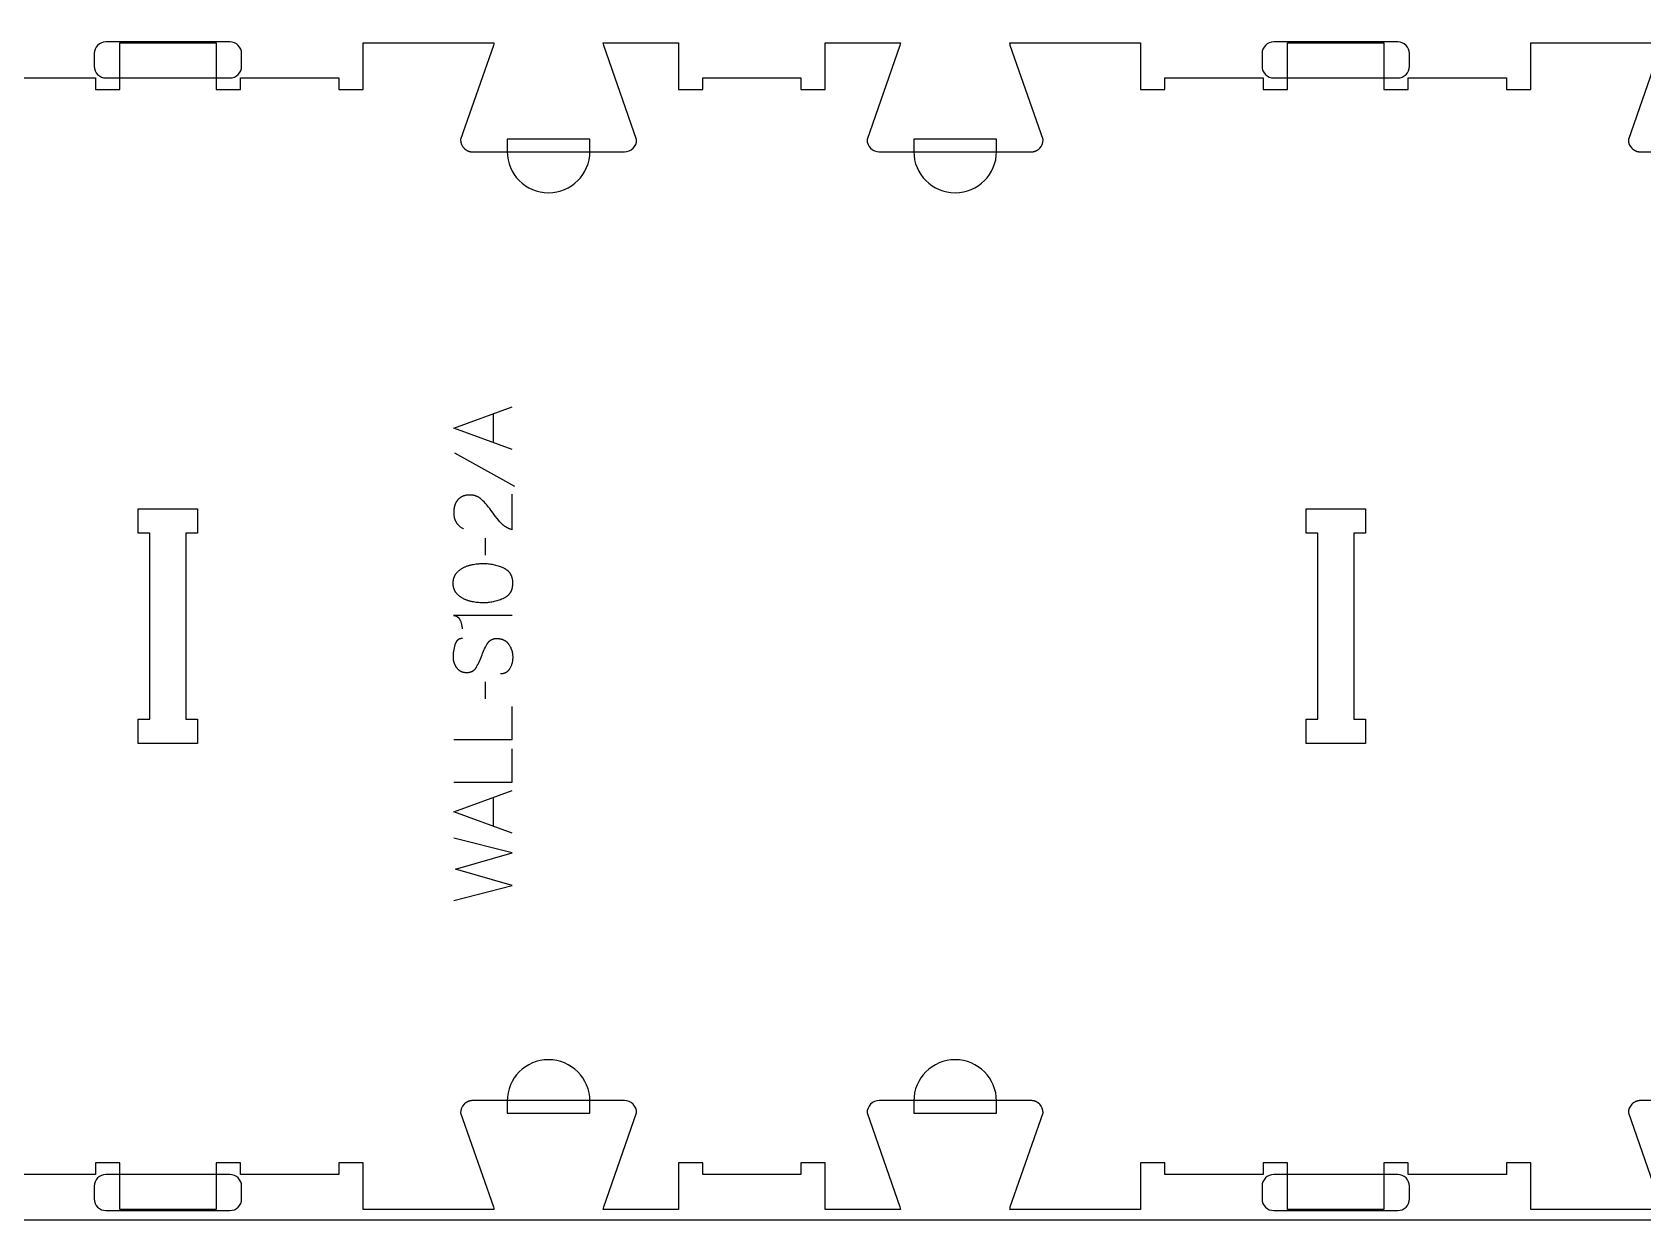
# Model space of a CAD drawing. Extents: x -17068 to -13885, y -10461 to -4867.
# Drawn here: x -15542 to -14715, y -6791 to -6181 of the extents above; entities that cross this region are included whole.
import ezdxf

# ---------------------------------------------------------------- set-up
doc = ezdxf.new("R2010")
doc.units = 0
for name, color, linetype in [('0_SHEET_SPRUCEPLY_2440X122', 1, 'CONTINUOUS'), ('1_ANYTOOL_1MMDEEP_LABELS_S', 2, 'CONTINUOUS'), ('3_ANYTOOL_CUTTHROUGH_INSID', 4, 'CONTINUOUS'), ('4_ANYTOOL_CUTTHROUGH_OUTSI', 5, 'CONTINUOUS'), ('5_ANYTOOL_HALF_MILL_9MM_IN', 3, 'CONTINUOUS')]:
    doc.layers.add(name, color=color, linetype=linetype)

msp = doc.modelspace()

# ---------------------------------------------------------------- linework, layer by layer
at = {"layer": '0_SHEET_SPRUCEPLY_2440X122'}
msp.add_lwpolyline([(-16696.52, -5571.21), (-16696.52, -6791.21), (-14256.52, -6791.21), (-14256.52, -5571.21)], close=True, dxfattribs=at)
at = {"layer": '1_ANYTOOL_1MMDEEP_LABELS_S'}
for points in [[(-15295.92, -6395.37), (-15325.92, -6384.48), (-15295.92, -6373.42)], [(-15305.48, -6391.9), (-15305.48, -6376.98)], [(-15325.45, -6397.08), (-15294.68, -6414.27)], [(-15295.96, -6418.3), (-15296.01, -6436.6), (-15296.46, -6436.45), (-15296.69, -6436.37), (-15296.91, -6436.29), (-15297.13, -6436.2), (-15297.34, -6436.11), (-15297.56, -6436.02), (-15297.77, -6435.92), (-15297.98, -6435.82), (-15298.19, -6435.72), (-15298.4, -6435.61), (-15298.6, -6435.5), (-15298.8, -6435.39), (-15299, -6435.27), (-15299.19, -6435.15), (-15299.39, -6435.03), (-15299.58, -6434.9), (-15299.77, -6434.77), (-15299.95, -6434.63), (-15300.14, -6434.49), (-15300.32, -6434.35), (-15300.5, -6434.2), (-15300.67, -6434.05), (-15300.85, -6433.9), (-15301.02, -6433.74), (-15301.19, -6433.58), (-15301.36, -6433.42), (-15301.52, -6433.25), (-15301.68, -6433.08), (-15301.84, -6432.91), (-15302.16, -6432.55), (-15303.37, -6431.07), (-15304.56, -6429.58), (-15305.72, -6428.07), (-15306.85, -6426.55), (-15307.41, -6425.79), (-15307.98, -6425.06), (-15308.56, -6424.35), (-15309.14, -6423.66), (-15309.73, -6422.99), (-15310.34, -6422.35), (-15310.95, -6421.72), (-15311.56, -6421.12), (-15311.72, -6420.98), (-15311.88, -6420.84), (-15312.04, -6420.7), (-15312.2, -6420.57), (-15312.37, -6420.45), (-15312.54, -6420.32), (-15312.71, -6420.21), (-15312.88, -6420.09), (-15313.05, -6419.98), (-15313.23, -6419.88), (-15313.41, -6419.78), (-15313.59, -6419.69), (-15313.77, -6419.6), (-15313.96, -6419.51), (-15314.15, -6419.43), (-15314.34, -6419.36), (-15314.53, -6419.29), (-15314.73, -6419.22), (-15314.92, -6419.16), (-15315.12, -6419.1), (-15315.32, -6419.05), (-15315.53, -6419), (-15315.73, -6418.95), (-15315.94, -6418.91), (-15316.15, -6418.88), (-15316.37, -6418.85), (-15316.58, -6418.82), (-15316.8, -6418.8), (-15317.02, -6418.79), (-15317.24, -6418.78), (-15317.46, -6418.77), (-15317.69, -6418.77), (-15317.94, -6418.77), (-15318.19, -6418.78), (-15318.43, -6418.79), (-15318.67, -6418.81), (-15318.9, -6418.83), (-15319.13, -6418.86), (-15319.36, -6418.89), (-15319.58, -6418.93), (-15319.8, -6418.97), (-15320.02, -6419.01), (-15320.23, -6419.07), (-15320.44, -6419.12), (-15320.65, -6419.18), (-15320.85, -6419.25), (-15321.04, -6419.32), (-15321.24, -6419.4), (-15321.43, -6419.48), (-15321.61, -6419.57), (-15321.8, -6419.66), (-15321.97, -6419.75), (-15322.15, -6419.86), (-15322.32, -6419.96), (-15322.49, -6420.07), (-15322.65, -6420.19), (-15322.81, -6420.31), (-15322.96, -6420.44), (-15323.12, -6420.57), (-15323.26, -6420.7), (-15323.41, -6420.84), (-15323.55, -6420.99), (-15323.69, -6421.14), (-15323.82, -6421.3), (-15323.95, -6421.46), (-15324.07, -6421.62), (-15324.2, -6421.78), (-15324.31, -6421.95), (-15324.42, -6422.12), (-15324.53, -6422.29), (-15324.64, -6422.47), (-15324.74, -6422.64), (-15324.83, -6422.82), (-15324.93, -6423.01), (-15325.02, -6423.19), (-15325.1, -6423.38), (-15325.18, -6423.57), (-15325.26, -6423.76), (-15325.33, -6423.96), (-15325.39, -6424.16), (-15325.46, -6424.36), (-15325.52, -6424.56), (-15325.57, -6424.77), (-15325.62, -6424.98), (-15325.67, -6425.19), (-15325.71, -6425.4), (-15325.75, -6425.62), (-15325.79, -6425.84), (-15325.82, -6426.06), (-15325.85, -6426.28), (-15325.87, -6426.51), (-15325.89, -6426.74), (-15325.9, -6426.97), (-15325.91, -6427.2), (-15325.92, -6427.68), (-15325.91, -6428.05), (-15325.9, -6428.41), (-15325.87, -6428.76), (-15325.84, -6429.11), (-15325.8, -6429.45), (-15325.74, -6429.78), (-15325.68, -6430.11), (-15325.6, -6430.43), (-15325.52, -6430.74), (-15325.47, -6430.9), (-15325.42, -6431.05), (-15325.37, -6431.2), (-15325.32, -6431.35), (-15325.26, -6431.5), (-15325.2, -6431.65), (-15325.14, -6431.79), (-15325.08, -6431.94), (-15325.01, -6432.08), (-15324.94, -6432.22), (-15324.87, -6432.35), (-15324.8, -6432.49), (-15324.72, -6432.63), (-15324.64, -6432.76), (-15324.56, -6432.89), (-15324.48, -6433.02), (-15324.39, -6433.15), (-15324.31, -6433.28), (-15324.22, -6433.4), (-15324.12, -6433.53), (-15324.03, -6433.65), (-15323.93, -6433.77), (-15323.83, -6433.89), (-15323.72, -6434), (-15323.62, -6434.12), (-15323.51, -6434.23), (-15323.4, -6434.35), (-15323.29, -6434.46), (-15323.17, -6434.57), (-15323.05, -6434.67), (-15322.93, -6434.78), (-15322.81, -6434.88), (-15322.55, -6435.09), (-15322.29, -6435.28), (-15322.02, -6435.47), (-15321.73, -6435.66), (-15321.44, -6435.83), (-15321.13, -6436), (-15320.82, -6436.17)], [(-15309.81, -6440.88), (-15309.72, -6449.67)], [(-15295.92, -6480.61), (-15325.96, -6480.61), (-15325.81, -6480.63), (-15325.66, -6480.66), (-15325.52, -6480.68), (-15325.38, -6480.72), (-15325.24, -6480.75), (-15325.1, -6480.79), (-15324.96, -6480.84), (-15324.83, -6480.89), (-15324.71, -6480.94), (-15324.58, -6480.99), (-15324.52, -6481.02), (-15324.46, -6481.05), (-15324.4, -6481.09), (-15324.34, -6481.12), (-15324.28, -6481.15), (-15324.22, -6481.19), (-15324.16, -6481.22), (-15324.11, -6481.26), (-15324.05, -6481.3), (-15324, -6481.33), (-15323.94, -6481.37), (-15323.89, -6481.41), (-15323.84, -6481.45), (-15323.78, -6481.5), (-15323.73, -6481.54), (-15323.68, -6481.58), (-15323.63, -6481.63), (-15323.58, -6481.68), (-15323.53, -6481.72), (-15323.49, -6481.77), (-15323.44, -6481.82), (-15323.39, -6481.87), (-15323.3, -6481.97), (-15323.21, -6482.08), (-15323.13, -6482.19), (-15323.05, -6482.31), (-15322.97, -6482.43), (-15322.89, -6482.55), (-15322.82, -6482.68), (-15322.75, -6482.81), (-15322.68, -6482.94), (-15322.62, -6483.08), (-15322.56, -6483.22), (-15322.44, -6483.51), (-15322.33, -6483.8), (-15322.23, -6484.08), (-15322.13, -6484.37), (-15322.05, -6484.65), (-15321.97, -6484.92), (-15321.9, -6485.2), (-15321.83, -6485.47), (-15321.78, -6485.75), (-15321.73, -6486.02), (-15321.69, -6486.28), (-15321.65, -6486.55), (-15321.63, -6486.82), (-15321.61, -6487.08), (-15321.59, -6487.34), (-15321.59, -6487.6)], [(-15321.33, -6492.48), (-15321.52, -6492.48), (-15321.61, -6492.49), (-15321.71, -6492.49), (-15321.8, -6492.5), (-15321.89, -6492.51), (-15321.97, -6492.52), (-15322.06, -6492.53), (-15322.15, -6492.55), (-15322.23, -6492.56), (-15322.32, -6492.58), (-15322.4, -6492.6), (-15322.48, -6492.62), (-15322.56, -6492.64), (-15322.65, -6492.66), (-15322.72, -6492.69), (-15322.8, -6492.71), (-15322.88, -6492.74), (-15322.96, -6492.77), (-15323.03, -6492.8), (-15323.1, -6492.83), (-15323.18, -6492.87), (-15323.25, -6492.9), (-15323.32, -6492.94), (-15323.39, -6492.98), (-15323.46, -6493.02), (-15323.53, -6493.06), (-15323.59, -6493.11), (-15323.66, -6493.15), (-15323.73, -6493.2), (-15323.79, -6493.25), (-15323.85, -6493.3), (-15323.91, -6493.35), (-15323.97, -6493.41), (-15324.03, -6493.46), (-15324.09, -6493.52), (-15324.15, -6493.58), (-15324.21, -6493.64), (-15324.26, -6493.7), (-15324.32, -6493.76), (-15324.37, -6493.83), (-15324.42, -6493.89), (-15324.47, -6493.96), (-15324.53, -6494.03), (-15324.57, -6494.1), (-15324.62, -6494.18), (-15324.67, -6494.25), (-15324.72, -6494.33), (-15324.76, -6494.4), (-15324.81, -6494.48), (-15324.85, -6494.56), (-15324.89, -6494.65), (-15324.97, -6494.82), (-15325.05, -6494.99), (-15325.12, -6495.17), (-15325.19, -6495.36), (-15325.26, -6495.56), (-15325.32, -6495.76), (-15325.54, -6496.57), (-15325.73, -6497.37), (-15325.89, -6498.16), (-15326.03, -6498.93), (-15326.08, -6499.31), (-15326.13, -6499.68), (-15326.17, -6500.06), (-15326.2, -6500.42), (-15326.23, -6500.79), (-15326.25, -6501.15), (-15326.26, -6501.51), (-15326.26, -6501.87), (-15326.26, -6502.06), (-15326.26, -6502.26), (-15326.25, -6502.45), (-15326.23, -6502.64), (-15326.22, -6502.83), (-15326.2, -6503.02), (-15326.18, -6503.21), (-15326.15, -6503.39), (-15326.12, -6503.58), (-15326.08, -6503.76), (-15326.05, -6503.94), (-15326.01, -6504.12), (-15325.96, -6504.3), (-15325.91, -6504.48), (-15325.86, -6504.66), (-15325.81, -6504.83), (-15325.75, -6505.01), (-15325.69, -6505.18), (-15325.62, -6505.36), (-15325.55, -6505.53), (-15325.48, -6505.7), (-15325.4, -6505.87), (-15325.32, -6506.03), (-15325.24, -6506.2), (-15325.15, -6506.36), (-15325.06, -6506.53), (-15324.97, -6506.69), (-15324.87, -6506.85), (-15324.77, -6507.01), (-15324.66, -6507.17), (-15324.55, -6507.33), (-15324.44, -6507.48), (-15324.33, -6507.63), (-15324.21, -6507.78), (-15324.09, -6507.93), (-15323.96, -6508.06), (-15323.83, -6508.2), (-15323.7, -6508.33), (-15323.57, -6508.45), (-15323.43, -6508.57), (-15323.29, -6508.68), (-15323.15, -6508.79), (-15323, -6508.9), (-15322.86, -6509), (-15322.7, -6509.09), (-15322.55, -6509.18), (-15322.39, -6509.27), (-15322.23, -6509.35), (-15322.06, -6509.42), (-15321.9, -6509.49), (-15321.73, -6509.56), (-15321.55, -6509.62), (-15321.38, -6509.67), (-15321.2, -6509.72), (-15321.01, -6509.77), (-15320.83, -6509.81), (-15320.64, -6509.85), (-15320.45, -6509.88), (-15320.25, -6509.91), (-15320.06, -6509.93), (-15319.86, -6509.95), (-15319.65, -6509.96), (-15319.44, -6509.96), (-15319.23, -6509.97), (-15319.02, -6509.96), (-15318.81, -6509.96), (-15318.6, -6509.94), (-15318.4, -6509.92), (-15318.2, -6509.9), (-15318, -6509.87), (-15317.81, -6509.83), (-15317.62, -6509.79), (-15317.43, -6509.74), (-15317.25, -6509.69), (-15317.07, -6509.63), (-15316.9, -6509.57), (-15316.81, -6509.54), (-15316.72, -6509.5), (-15316.64, -6509.46), (-15316.56, -6509.43), (-15316.48, -6509.39), (-15316.39, -6509.35), (-15316.31, -6509.3), (-15316.23, -6509.26), (-15316.16, -6509.22), (-15316.08, -6509.17), (-15316, -6509.12), (-15315.93, -6509.07), (-15315.85, -6509.02), (-15315.78, -6508.97), (-15315.7, -6508.92), (-15315.63, -6508.86), (-15315.56, -6508.81), (-15315.49, -6508.75), (-15315.42, -6508.69), (-15315.35, -6508.63), (-15315.28, -6508.57), (-15315.22, -6508.51), (-15315.15, -6508.44), (-15315.09, -6508.38), (-15314.96, -6508.24), (-15314.84, -6508.1), (-15314.72, -6507.95), (-15314.6, -6507.8), (-15314.49, -6507.64), (-15314.38, -6507.48), (-15314.28, -6507.31), (-15314.18, -6507.14), (-15313.79, -6506.42), (-15313.41, -6505.69), (-15313.04, -6504.94), (-15312.68, -6504.18), (-15312.34, -6503.4), (-15312, -6502.61), (-15311.68, -6501.79), (-15311.37, -6500.97), (-15311.06, -6500.14), (-15310.73, -6499.34), (-15310.38, -6498.55), (-15310.03, -6497.78), (-15309.65, -6497.04), (-15309.26, -6496.31), (-15308.85, -6495.61), (-15308.43, -6494.92), (-15308.32, -6494.76), (-15308.21, -6494.6), (-15308.09, -6494.44), (-15308.03, -6494.37), (-15307.97, -6494.3), (-15307.91, -6494.22), (-15307.85, -6494.15), (-15307.79, -6494.08), (-15307.72, -6494.02), (-15307.65, -6493.95), (-15307.59, -6493.89), (-15307.52, -6493.82), (-15307.45, -6493.76), (-15307.38, -6493.7), (-15307.31, -6493.64), (-15307.24, -6493.59), (-15307.17, -6493.53), (-15307.09, -6493.48), (-15307.02, -6493.42), (-15306.94, -6493.37), (-15306.87, -6493.32), (-15306.79, -6493.27), (-15306.71, -6493.23), (-15306.63, -6493.18), (-15306.55, -6493.14), (-15306.47, -6493.09), (-15306.38, -6493.05), (-15306.3, -6493.01), (-15306.22, -6492.97), (-15306.13, -6492.94), (-15306.04, -6492.9), (-15305.96, -6492.87), (-15305.87, -6492.84), (-15305.78, -6492.81), (-15305.69, -6492.78), (-15305.6, -6492.75), (-15305.5, -6492.72), (-15305.32, -6492.67), (-15305.12, -6492.63), (-15304.93, -6492.59), (-15304.73, -6492.56), (-15304.53, -6492.54), (-15304.32, -6492.52), (-15304.11, -6492.5), (-15303.89, -6492.5), (-15303.67, -6492.49), (-15303.45, -6492.5), (-15303.22, -6492.51), (-15302.99, -6492.52), (-15302.76, -6492.55), (-15302.53, -6492.57), (-15302.31, -6492.6), (-15302.09, -6492.64), (-15301.87, -6492.68), (-15301.66, -6492.73), (-15301.45, -6492.78), (-15301.25, -6492.83), (-15301.04, -6492.9), (-15300.85, -6492.96), (-15300.65, -6493.03), (-15300.46, -6493.11), (-15300.28, -6493.19), (-15300.09, -6493.28), (-15299.91, -6493.37), (-15299.74, -6493.47), (-15299.57, -6493.57), (-15299.4, -6493.68), (-15299.24, -6493.79), (-15299.08, -6493.9), (-15298.92, -6494.03), (-15298.77, -6494.15), (-15298.62, -6494.28), (-15298.47, -6494.42), (-15298.33, -6494.56), (-15298.19, -6494.71), (-15298.06, -6494.86), (-15297.93, -6495.02), (-15297.8, -6495.18), (-15297.68, -6495.35), (-15297.56, -6495.52), (-15297.44, -6495.7), (-15297.22, -6496.06), (-15297.01, -6496.42), (-15296.82, -6496.79), (-15296.64, -6497.16), (-15296.48, -6497.53), (-15296.33, -6497.91), (-15296.25, -6498.1), (-15296.19, -6498.29), (-15296.12, -6498.49), (-15296.06, -6498.68), (-15296.01, -6498.87), (-15295.95, -6499.07), (-15295.91, -6499.26), (-15295.86, -6499.46), (-15295.82, -6499.66), (-15295.78, -6499.86), (-15295.74, -6500.06), (-15295.71, -6500.26), (-15295.68, -6500.46), (-15295.66, -6500.66), (-15295.62, -6501.07), (-15295.59, -6501.48), (-15295.58, -6501.89), (-15295.58, -6502.3), (-15295.59, -6502.71), (-15295.62, -6503.11), (-15295.66, -6503.51), (-15295.71, -6503.91), (-15295.77, -6504.3), (-15295.85, -6504.68), (-15295.94, -6505.07), (-15296.04, -6505.44), (-15296.16, -6505.81), (-15296.29, -6506.18), (-15296.43, -6506.55), (-15296.58, -6506.9), (-15296.75, -6507.26), (-15296.93, -6507.61), (-15297.12, -6507.95), (-15297.22, -6508.12), (-15297.32, -6508.28), (-15297.43, -6508.44), (-15297.54, -6508.6), (-15297.65, -6508.74), (-15297.77, -6508.88), (-15297.89, -6509.02), (-15298.01, -6509.15), (-15298.13, -6509.28), (-15298.26, -6509.4), (-15298.39, -6509.51), (-15298.52, -6509.62), (-15298.59, -6509.68), (-15298.66, -6509.73), (-15298.72, -6509.78), (-15298.79, -6509.83), (-15298.86, -6509.88), (-15298.94, -6509.92), (-15299.01, -6509.97), (-15299.08, -6510.01), (-15299.15, -6510.05), (-15299.23, -6510.09), (-15299.3, -6510.13), (-15299.38, -6510.17), (-15299.45, -6510.21), (-15299.53, -6510.24), (-15299.61, -6510.28), (-15299.69, -6510.31), (-15299.77, -6510.34), (-15299.85, -6510.37), (-15299.93, -6510.4), (-15300.01, -6510.43), (-15300.17, -6510.48), (-15300.34, -6510.52), (-15300.51, -6510.56), (-15300.69, -6510.6), (-15300.86, -6510.63), (-15301.04, -6510.65), (-15301.23, -6510.67), (-15301.41, -6510.68), (-15301.6, -6510.69), (-15301.79, -6510.7)], [(-15309.81, -6514.72), (-15309.72, -6523.51)], [(-15325.92, -6544.47), (-15295.92, -6544.47), (-15295.92, -6527.37)], [(-15325.92, -6566.28), (-15295.92, -6566.28), (-15295.92, -6549.18)], [(-15295.92, -6592.51), (-15325.92, -6581.62), (-15295.92, -6570.57)], [(-15305.48, -6589.04), (-15305.48, -6574.12)], [(-15325.92, -6627.22), (-15295.92, -6619.51), (-15325.02, -6611.07), (-15295.92, -6602.58), (-15325.92, -6595.08)]]:
    msp.add_lwpolyline(points, dxfattribs=at)
msp.add_lwpolyline([(-15326.18, -6464.11), (-15326.17, -6463.74), (-15326.15, -6463.38), (-15326.14, -6463.2), (-15326.12, -6463.02), (-15326.1, -6462.85), (-15326.08, -6462.67), (-15326.06, -6462.5), (-15326.03, -6462.34), (-15326, -6462.17), (-15325.96, -6462), (-15325.93, -6461.84), (-15325.89, -6461.68), (-15325.84, -6461.52), (-15325.8, -6461.37), (-15325.75, -6461.21), (-15325.7, -6461.06), (-15325.64, -6460.91), (-15325.58, -6460.76), (-15325.52, -6460.62), (-15325.46, -6460.47), (-15325.39, -6460.33), (-15325.32, -6460.19), (-15325.25, -6460.05), (-15325.17, -6459.91), (-15325.09, -6459.78), (-15325.01, -6459.65), (-15324.93, -6459.52), (-15324.84, -6459.39), (-15324.75, -6459.26), (-15324.66, -6459.14), (-15324.46, -6458.9), (-15324.26, -6458.66), (-15324.06, -6458.43), (-15323.84, -6458.2), (-15323.63, -6457.99), (-15323.4, -6457.77), (-15323.17, -6457.57), (-15322.93, -6457.37), (-15322.69, -6457.18), (-15322.44, -6456.99), (-15322.18, -6456.81), (-15321.92, -6456.64), (-15321.65, -6456.47), (-15321.37, -6456.31), (-15321.09, -6456.16), (-15320.8, -6456.01), (-15320.5, -6455.87), (-15320.21, -6455.73), (-15319.91, -6455.6), (-15319.61, -6455.48), (-15319.3, -6455.36), (-15318.99, -6455.24), (-15318.68, -6455.13), (-15318.36, -6455.03), (-15318.04, -6454.93), (-15317.72, -6454.84), (-15317.39, -6454.75), (-15317.07, -6454.67), (-15316.73, -6454.6), (-15316.4, -6454.53), (-15315.72, -6454.4), (-15315.04, -6454.3), (-15314.37, -6454.21), (-15313.7, -6454.13), (-15313.05, -6454.07), (-15312.41, -6454.02), (-15311.77, -6453.98), (-15311.15, -6453.96), (-15310.53, -6453.95), (-15309.92, -6453.96), (-15309.3, -6453.99), (-15308.68, -6454.03), (-15308.07, -6454.09), (-15307.45, -6454.16), (-15306.83, -6454.25), (-15306.21, -6454.36), (-15305.59, -6454.48), (-15304.98, -6454.62), (-15304.36, -6454.78), (-15303.74, -6454.96), (-15303.12, -6455.15), (-15302.5, -6455.35), (-15301.88, -6455.58), (-15301.26, -6455.82), (-15300.63, -6456.07), (-15300.33, -6456.21), (-15300.03, -6456.35), (-15299.75, -6456.51), (-15299.61, -6456.58), (-15299.47, -6456.66), (-15299.33, -6456.75), (-15299.2, -6456.83), (-15299.07, -6456.92), (-15298.94, -6457), (-15298.82, -6457.09), (-15298.7, -6457.18), (-15298.58, -6457.28), (-15298.46, -6457.37), (-15298.34, -6457.47), (-15298.23, -6457.57), (-15298.12, -6457.67), (-15298.01, -6457.77), (-15297.91, -6457.87), (-15297.8, -6457.98), (-15297.7, -6458.09), (-15297.6, -6458.2), (-15297.51, -6458.31), (-15297.42, -6458.42), (-15297.32, -6458.54), (-15297.24, -6458.66), (-15297.15, -6458.78), (-15297.07, -6458.9), (-15296.98, -6459.02), (-15296.91, -6459.14), (-15296.83, -6459.27), (-15296.75, -6459.4), (-15296.68, -6459.53), (-15296.61, -6459.66), (-15296.55, -6459.79), (-15296.48, -6459.93), (-15296.42, -6460.07), (-15296.36, -6460.21), (-15296.3, -6460.35), (-15296.25, -6460.49), (-15296.2, -6460.64), (-15296.15, -6460.78), (-15296.1, -6460.93), (-15296.06, -6461.08), (-15296.01, -6461.24), (-15295.97, -6461.39), (-15295.9, -6461.7), (-15295.84, -6462.03), (-15295.78, -6462.35), (-15295.74, -6462.69), (-15295.71, -6463.03), (-15295.68, -6463.39), (-15295.67, -6463.74), (-15295.66, -6464.11), (-15295.67, -6464.47), (-15295.68, -6464.83), (-15295.71, -6465.18), (-15295.74, -6465.52), (-15295.79, -6465.85), (-15295.84, -6466.18), (-15295.9, -6466.5), (-15295.94, -6466.66), (-15295.98, -6466.81), (-15296.02, -6466.96), (-15296.06, -6467.11), (-15296.1, -6467.26), (-15296.15, -6467.41), (-15296.2, -6467.56), (-15296.26, -6467.7), (-15296.31, -6467.84), (-15296.37, -6467.98), (-15296.43, -6468.12), (-15296.49, -6468.26), (-15296.56, -6468.39), (-15296.62, -6468.53), (-15296.69, -6468.66), (-15296.76, -6468.79), (-15296.84, -6468.91), (-15296.92, -6469.04), (-15297, -6469.16), (-15297.08, -6469.28), (-15297.16, -6469.4), (-15297.25, -6469.52), (-15297.34, -6469.64), (-15297.43, -6469.75), (-15297.52, -6469.87), (-15297.62, -6469.98), (-15297.72, -6470.08), (-15297.82, -6470.19), (-15297.93, -6470.3), (-15298.03, -6470.4), (-15298.14, -6470.5), (-15298.25, -6470.6), (-15298.37, -6470.7), (-15298.48, -6470.8), (-15298.6, -6470.89), (-15298.72, -6470.98), (-15298.85, -6471.07), (-15298.97, -6471.16), (-15299.1, -6471.25), (-15299.23, -6471.33), (-15299.37, -6471.42), (-15299.5, -6471.5), (-15299.64, -6471.58), (-15299.78, -6471.65), (-15300.07, -6471.8), (-15300.37, -6471.95), (-15300.68, -6472.08), (-15301.3, -6472.34), (-15301.93, -6472.57), (-15302.55, -6472.8), (-15303.18, -6473), (-15303.8, -6473.19), (-15304.42, -6473.36), (-15305.04, -6473.52), (-15305.66, -6473.66), (-15306.28, -6473.78), (-15306.89, -6473.89), (-15307.51, -6473.98), (-15308.13, -6474.05), (-15308.74, -6474.11), (-15309.35, -6474.15), (-15309.97, -6474.17), (-15310.58, -6474.18), (-15311.19, -6474.17), (-15311.82, -6474.15), (-15312.45, -6474.12), (-15313.09, -6474.07), (-15313.75, -6474.01), (-15314.41, -6473.93), (-15315.08, -6473.84), (-15315.76, -6473.73), (-15316.1, -6473.67), (-15316.44, -6473.61), (-15316.78, -6473.54), (-15317.11, -6473.46), (-15317.44, -6473.38), (-15317.76, -6473.29), (-15318.08, -6473.2), (-15318.4, -6473.1), (-15318.71, -6473), (-15319.02, -6472.89), (-15319.33, -6472.78), (-15319.64, -6472.66), (-15319.94, -6472.53), (-15320.23, -6472.4), (-15320.53, -6472.27), (-15320.82, -6472.12), (-15321.11, -6471.98), (-15321.39, -6471.82), (-15321.66, -6471.66), (-15321.93, -6471.5), (-15322.19, -6471.32), (-15322.44, -6471.14), (-15322.69, -6470.96), (-15322.94, -6470.77), (-15323.17, -6470.57), (-15323.4, -6470.37), (-15323.63, -6470.16), (-15323.85, -6469.94), (-15324.06, -6469.72), (-15324.26, -6469.49), (-15324.46, -6469.26), (-15324.66, -6469.02), (-15324.75, -6468.89), (-15324.84, -6468.77), (-15324.93, -6468.64), (-15325.01, -6468.51), (-15325.09, -6468.38), (-15325.17, -6468.25), (-15325.25, -6468.12), (-15325.32, -6467.98), (-15325.39, -6467.84), (-15325.46, -6467.7), (-15325.52, -6467.56), (-15325.58, -6467.41), (-15325.64, -6467.27), (-15325.7, -6467.12), (-15325.75, -6466.97), (-15325.8, -6466.82), (-15325.84, -6466.66), (-15325.89, -6466.5), (-15325.93, -6466.35), (-15325.96, -6466.19), (-15326, -6466.02), (-15326.03, -6465.86), (-15326.06, -6465.69), (-15326.08, -6465.53), (-15326.1, -6465.36), (-15326.12, -6465.18), (-15326.14, -6465.01), (-15326.15, -6464.83), (-15326.17, -6464.48)], close=True, dxfattribs=at)
at = {"layer": '3_ANYTOOL_CUTTHROUGH_INSID', "color": 4}
for points in [[(-15487.74, -6425.96), (-15457.49, -6425.96), (-15457.49, -6438.46), (-15463.49, -6438.46), (-15463.49, -6533.96), (-15457.49, -6533.96), (-15457.49, -6546.46), (-15487.99, -6546.46), (-15487.99, -6533.96), (-15481.99, -6533.96), (-15481.99, -6438.46), (-15487.99, -6438.46), (-15487.99, -6425.96)], [(-14887.74, -6425.96), (-14857.49, -6425.96), (-14857.49, -6438.46), (-14863.49, -6438.46), (-14863.49, -6533.96), (-14857.49, -6533.96), (-14857.49, -6546.46), (-14887.99, -6546.46), (-14887.99, -6533.96), (-14881.99, -6533.96), (-14881.99, -6438.46), (-14887.99, -6438.46), (-14887.99, -6425.96)]]:
    msp.add_lwpolyline(points, close=True, dxfattribs=at)
at = {"layer": '4_ANYTOOL_CUTTHROUGH_OUTSI', "color": 5}
for points in [[(-15560.49, -6204.46), (-15509.99, -6204.46), (-15509.99, -6210.46), (-15497.49, -6210.46), (-15497.49, -6186.46), (-15447.99, -6186.46), (-15447.99, -6210.46), (-15435.49, -6210.46), (-15435.49, -6204.46), (-15384.99, -6204.46), (-15384.99, -6210.46), (-15372.49, -6210.46), (-15372.49, -6186.46), (-15305.3, -6186.46), (-15305.3, -6186.46, -0.061485), (-15305.53, -6187.85), (-15322.43, -6236.12), (-15322.44, -6236.16), (-15322.44, -6236.21), (-15322.44, -6236.21, 0.198912), (-15320.61, -6240.63), (-15320.51, -6240.73), (-15320.4, -6240.83), (-15320.28, -6240.93), (-15320.17, -6241.03), (-15320.05, -6241.13), (-15319.93, -6241.22), (-15319.8, -6241.31), (-15319.68, -6241.4), (-15319.55, -6241.48), (-15319.42, -6241.56), (-15319.28, -6241.64), (-15319.15, -6241.72), (-15319.01, -6241.79), (-15318.87, -6241.86), (-15318.73, -6241.92), (-15318.59, -6241.98), (-15318.44, -6242.04), (-15318.3, -6242.09), (-15318.15, -6242.14), (-15318, -6242.19), (-15317.85, -6242.23), (-15317.7, -6242.27), (-15317.55, -6242.31), (-15317.4, -6242.34), (-15317.25, -6242.37), (-15317.1, -6242.39), (-15316.95, -6242.41), (-15316.8, -6242.43), (-15316.64, -6242.44), (-15316.49, -6242.45), (-15316.34, -6242.46), (-15316.19, -6242.46), (-15238.19, -6242.46, 0.414214), (-15231.94, -6236.21), (-15231.94, -6236.16), (-15231.96, -6236.12), (-15248.85, -6187.85), (-15248.85, -6187.85, -0.061485), (-15249.09, -6186.46), (-15210.49, -6186.46), (-15210.49, -6210.46), (-15197.99, -6210.46), (-15197.99, -6204.46), (-15147.49, -6204.46), (-15147.49, -6210.46), (-15134.99, -6210.46), (-15134.99, -6186.46), (-15096.39, -6186.46), (-15096.39, -6186.46, -0.061485), (-15096.63, -6187.85), (-15113.52, -6236.12), (-15113.54, -6236.16), (-15113.54, -6236.21), (-15113.54, -6236.21, 0.414214), (-15107.29, -6242.46), (-15029.29, -6242.46), (-15029.14, -6242.46), (-15028.99, -6242.45), (-15028.84, -6242.44), (-15028.69, -6242.43), (-15028.53, -6242.41), (-15028.38, -6242.39), (-15028.23, -6242.37), (-15028.08, -6242.34), (-15027.93, -6242.31), (-15027.78, -6242.27), (-15027.63, -6242.23), (-15027.48, -6242.19), (-15027.33, -6242.14), (-15027.19, -6242.09), (-15027.04, -6242.04), (-15026.9, -6241.98), (-15026.75, -6241.92), (-15026.61, -6241.86), (-15026.47, -6241.79), (-15026.33, -6241.72), (-15026.2, -6241.64), (-15026.07, -6241.56), (-15025.93, -6241.48), (-15025.81, -6241.4), (-15025.68, -6241.31), (-15025.55, -6241.22), (-15025.43, -6241.13), (-15025.31, -6241.03), (-15025.2, -6240.93), (-15025.09, -6240.83), (-15024.98, -6240.73), (-15024.87, -6240.63, 0.198912), (-15023.04, -6236.21), (-15023.04, -6236.16), (-15023.05, -6236.12), (-15039.95, -6187.85), (-15039.95, -6187.85, -0.061485), (-15040.18, -6186.46), (-14972.99, -6186.46), (-14972.99, -6210.46), (-14960.49, -6210.46), (-14960.49, -6204.46), (-14909.99, -6204.46), (-14909.99, -6210.46), (-14897.49, -6210.46), (-14897.49, -6186.46), (-14847.99, -6186.46), (-14847.99, -6210.46), (-14835.49, -6210.46), (-14835.49, -6204.46), (-14784.99, -6204.46), (-14784.99, -6210.46), (-14772.49, -6210.46), (-14772.49, -6186.46), (-14705.3, -6186.46)], [(-14705.53, -6187.85), (-14722.43, -6236.12), (-14722.44, -6236.16), (-14722.44, -6236.21), (-14722.44, -6236.21, 0.198912), (-14720.61, -6240.63), (-14720.51, -6240.73), (-14720.4, -6240.83), (-14720.28, -6240.93), (-14720.17, -6241.03), (-14720.05, -6241.13), (-14719.93, -6241.22), (-14719.8, -6241.31), (-14719.68, -6241.4), (-14719.55, -6241.48), (-14719.42, -6241.56), (-14719.28, -6241.64), (-14719.15, -6241.72), (-14719.01, -6241.79), (-14718.87, -6241.86), (-14718.73, -6241.92), (-14718.59, -6241.98), (-14718.44, -6242.04), (-14718.3, -6242.09), (-14718.15, -6242.14), (-14718, -6242.19), (-14717.85, -6242.23), (-14717.7, -6242.27), (-14717.55, -6242.31), (-14717.4, -6242.34), (-14717.25, -6242.37), (-14717.1, -6242.39), (-14716.95, -6242.41), (-14716.8, -6242.43), (-14716.64, -6242.44), (-14716.49, -6242.45), (-14716.34, -6242.46), (-14716.19, -6242.46), (-14638.19, -6242.46, 0.414214)], [(-14705.3, -6785.96), (-14722.74, -6785.96), (-14772.49, -6785.96), (-14772.49, -6761.96), (-14784.99, -6761.96), (-14784.99, -6767.96), (-14835.49, -6767.96), (-14835.49, -6761.96), (-14847.99, -6761.96), (-14847.99, -6785.96), (-14897.49, -6785.96), (-14897.49, -6761.96), (-14909.99, -6761.96), (-14909.99, -6767.96), (-14960.49, -6767.96), (-14960.49, -6761.96), (-14972.99, -6761.96), (-14972.99, -6785.96), (-15040.18, -6785.96), (-15040.18, -6785.96, -0.061485), (-15039.95, -6784.57), (-15023.05, -6736.29), (-15023.04, -6736.25), (-15023.04, -6736.21), (-15023.04, -6736.21, 0.198912), (-15024.87, -6731.79), (-15024.98, -6731.68), (-15025.09, -6731.58), (-15025.2, -6731.48), (-15025.31, -6731.38), (-15025.43, -6731.29), (-15025.55, -6731.19), (-15025.68, -6731.1), (-15025.81, -6731.02), (-15025.93, -6730.93), (-15026.07, -6730.85), (-15026.2, -6730.77), (-15026.33, -6730.7), (-15026.47, -6730.63), (-15026.61, -6730.56), (-15026.75, -6730.49), (-15026.9, -6730.43), (-15027.04, -6730.38), (-15027.19, -6730.32), (-15027.33, -6730.27), (-15027.48, -6730.22), (-15027.63, -6730.18), (-15027.78, -6730.14), (-15027.93, -6730.11), (-15028.08, -6730.07), (-15028.23, -6730.05), (-15028.38, -6730.02), (-15028.53, -6730), (-15028.69, -6729.99), (-15028.84, -6729.97), (-15028.99, -6729.96), (-15029.14, -6729.96), (-15029.29, -6729.96), (-15107.29, -6729.96, 0.414214), (-15113.54, -6736.21), (-15113.54, -6736.25), (-15113.52, -6736.29), (-15096.63, -6784.57), (-15096.63, -6784.57, -0.061485), (-15096.39, -6785.96), (-15134.99, -6785.96), (-15134.99, -6761.96), (-15147.49, -6761.96), (-15147.49, -6767.96), (-15197.99, -6767.96), (-15197.99, -6761.96), (-15210.49, -6761.96), (-15210.49, -6785.96), (-15249.09, -6785.96), (-15249.09, -6785.96, -0.061485), (-15248.85, -6784.57), (-15231.96, -6736.29), (-15231.94, -6736.25), (-15231.94, -6736.21), (-15231.94, -6736.21, 0.414214), (-15238.19, -6729.96), (-15316.19, -6729.96), (-15316.34, -6729.96), (-15316.49, -6729.96), (-15316.64, -6729.97), (-15316.8, -6729.99), (-15316.95, -6730), (-15317.1, -6730.02), (-15317.25, -6730.05), (-15317.4, -6730.07), (-15317.55, -6730.11), (-15317.7, -6730.14), (-15317.85, -6730.18), (-15318, -6730.22), (-15318.15, -6730.27), (-15318.3, -6730.32), (-15318.44, -6730.38), (-15318.59, -6730.43), (-15318.73, -6730.49), (-15318.87, -6730.56), (-15319.01, -6730.63), (-15319.15, -6730.7), (-15319.28, -6730.77), (-15319.42, -6730.85), (-15319.55, -6730.93), (-15319.68, -6731.02), (-15319.8, -6731.1), (-15319.93, -6731.19), (-15320.05, -6731.29), (-15320.17, -6731.38), (-15320.28, -6731.48), (-15320.4, -6731.58), (-15320.51, -6731.68), (-15320.61, -6731.79, 0.198912), (-15322.44, -6736.21), (-15322.44, -6736.25), (-15322.43, -6736.29), (-15305.53, -6784.57), (-15305.53, -6784.57, -0.061485), (-15305.3, -6785.96), (-15322.74, -6785.96), (-15372.49, -6785.96), (-15372.49, -6761.96), (-15384.99, -6761.96), (-15384.99, -6767.96), (-15435.49, -6767.96), (-15435.49, -6761.96), (-15447.99, -6761.96), (-15447.99, -6785.96), (-15497.49, -6785.96), (-15497.49, -6761.96), (-15509.99, -6761.96), (-15509.99, -6767.96), (-15560.49, -6767.96)], [(-14638.19, -6729.96), (-14716.19, -6729.96), (-14716.34, -6729.96), (-14716.49, -6729.96), (-14716.64, -6729.97), (-14716.8, -6729.99), (-14716.95, -6730), (-14717.1, -6730.02), (-14717.25, -6730.05), (-14717.4, -6730.07), (-14717.55, -6730.11), (-14717.7, -6730.14), (-14717.85, -6730.18), (-14718, -6730.22), (-14718.15, -6730.27), (-14718.3, -6730.32), (-14718.44, -6730.38), (-14718.59, -6730.43), (-14718.73, -6730.49), (-14718.87, -6730.56), (-14719.01, -6730.63), (-14719.15, -6730.7), (-14719.28, -6730.77), (-14719.42, -6730.85), (-14719.55, -6730.93), (-14719.68, -6731.02), (-14719.8, -6731.1), (-14719.93, -6731.19), (-14720.05, -6731.29), (-14720.17, -6731.38), (-14720.28, -6731.48), (-14720.4, -6731.58), (-14720.51, -6731.68), (-14720.61, -6731.79, 0.198912), (-14722.44, -6736.21), (-14722.44, -6736.25), (-14722.43, -6736.29), (-14705.53, -6784.57)]]:
    msp.add_lwpolyline(points, format="xyb", dxfattribs=at)
at = {"layer": '5_ANYTOOL_HALF_MILL_9MM_IN', "color": 3}
for points in [[(-15504.62, -6185.96, 0.414214), (-15510.62, -6191.96), (-15510.62, -6198.46, 0.414214), (-15504.62, -6204.46), (-15440.87, -6204.46, 0.414214), (-15434.87, -6198.46), (-15434.87, -6191.96, 0.414214), (-15440.87, -6185.96)], [(-14904.62, -6185.96, 0.414214), (-14910.62, -6191.96), (-14910.62, -6198.46, 0.414214), (-14904.62, -6204.46), (-14840.87, -6204.46, 0.414214), (-14834.87, -6198.46), (-14834.87, -6191.96, 0.414214), (-14840.87, -6185.96)], [(-15298.44, -6242.21, 1), (-15255.94, -6242.21), (-15255.94, -6241.96), (-15255.94, -6235.96), (-15298.44, -6235.96), (-15298.44, -6241.96), (-15298.44, -6242.21)], [(-15089.54, -6242.21, 1), (-15047.04, -6242.21), (-15047.04, -6241.96), (-15047.04, -6235.96), (-15089.54, -6235.96), (-15089.54, -6241.96), (-15089.54, -6242.21)], [(-15255.94, -6730.21, 1), (-15298.44, -6730.21), (-15298.44, -6730.46), (-15298.44, -6736.46), (-15255.94, -6736.46), (-15255.94, -6730.46), (-15255.94, -6730.21)], [(-15047.04, -6730.21, 1), (-15089.54, -6730.21), (-15089.54, -6730.46), (-15089.54, -6736.46), (-15047.04, -6736.46), (-15047.04, -6730.46), (-15047.04, -6730.21)], [(-15504.62, -6767.96, 0.414214), (-15510.62, -6773.96), (-15510.62, -6780.46, 0.414214), (-15504.62, -6786.46), (-15440.87, -6786.46, 0.414214), (-15434.87, -6780.46), (-15434.87, -6773.96, 0.414214), (-15440.87, -6767.96)], [(-14904.62, -6767.96, 0.414214), (-14910.62, -6773.96), (-14910.62, -6780.46, 0.414214), (-14904.62, -6786.46), (-14840.87, -6786.46, 0.414214), (-14834.87, -6780.46), (-14834.87, -6773.96, 0.414214), (-14840.87, -6767.96)]]:
    msp.add_lwpolyline(points, format="xyb", close=True, dxfattribs=at)

doc.saveas('drawing.dxf')
